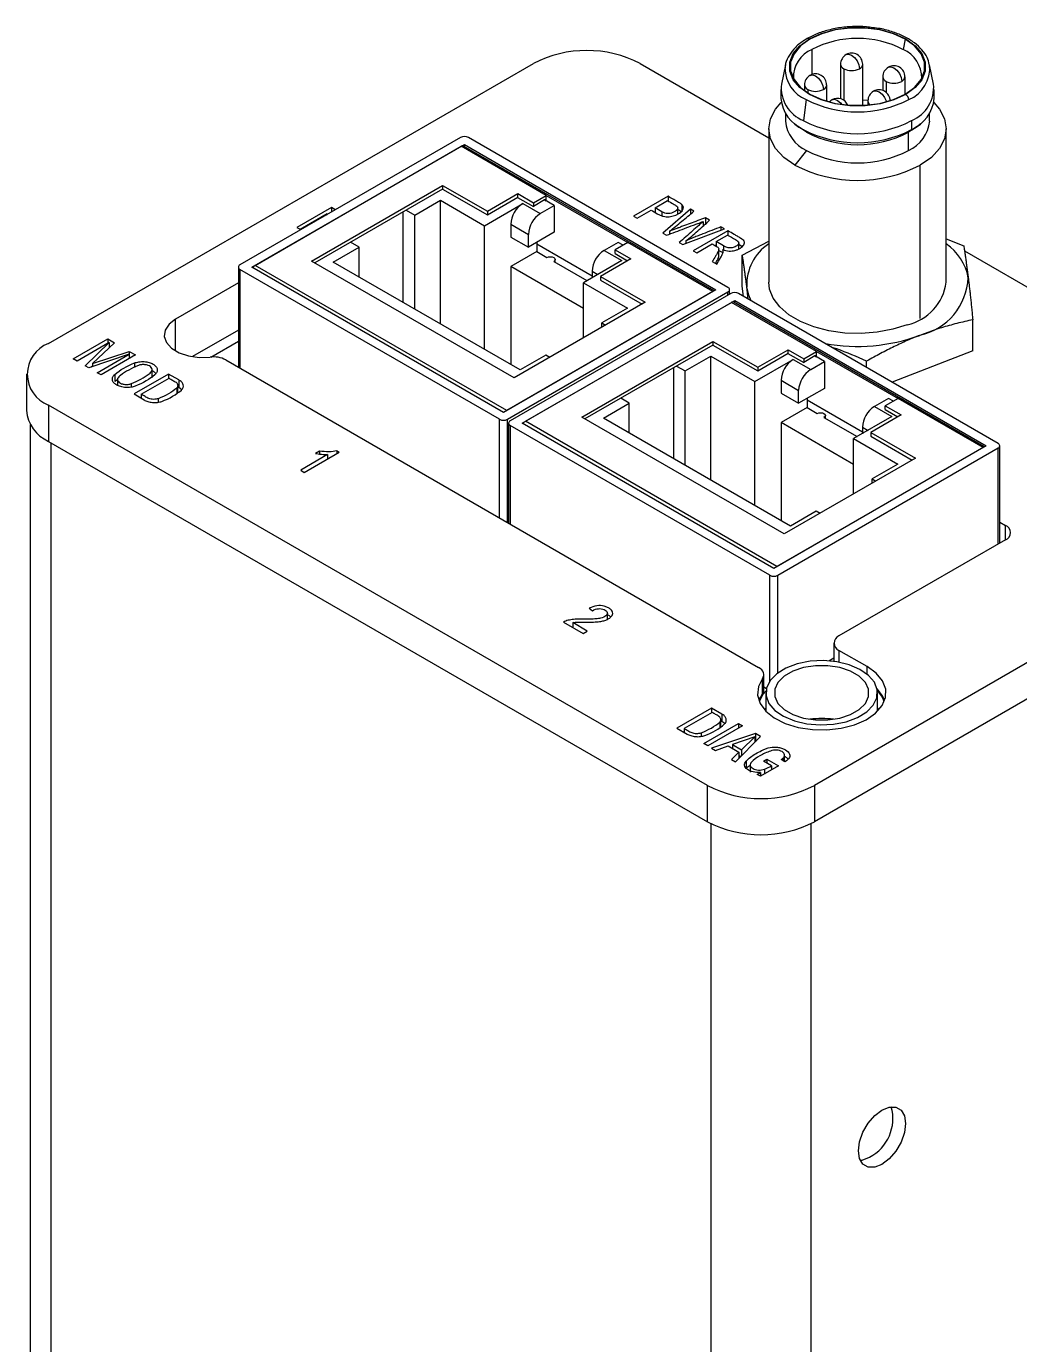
# Model space of a CAD drawing. Header units: inches. Extents: x 1.03 to 9.87, y 1.07 to 7.21.
# Drawn here: x 8.148 to 9.029, y 4.562 to 5.731 of the extents above; entities that cross this region are included whole.
import ezdxf

# ---------------------------------------------------------------- set-up
doc = ezdxf.new("R2010")
doc.units = ezdxf.units.IN
doc.header["$MEASUREMENT"] = 0

msp = doc.modelspace()

# ---------------------------------------------------------------- linework, layer by layer
at = {"color": 7, "linetype": 'Continuous', "lineweight": 25}
for p, q in [((8.8449, 5.7227), (8.8404, 5.7204)), ((8.9274, 5.7199), (8.9255, 5.7108)), ((8.1676, 5.45), (8.5977, 5.6983)), ((8.6924, 5.6983), (8.8064, 5.6325)), ((8.8212, 5.6971), (8.8177, 5.6801)), ((8.87, 5.6977), (8.87, 5.6671)), ((8.8897, 5.6612), (8.8897, 5.6977)), ((8.9526, 5.6801), (8.9491, 5.6971)), ((8.9076, 5.6865), (8.9076, 5.6745)), ((8.9273, 5.6711), (8.9273, 5.6865)), ((8.8172, 5.6754), (8.8172, 5.6674)), ((8.8381, 5.6793), (8.8381, 5.6743)), ((8.8578, 5.6649), (8.8578, 5.6793)), ((8.9531, 5.6674), (8.9531, 5.6754)), ((8.8396, 5.6664), (8.8371, 5.6477)), ((8.8897, 5.6661), (8.8944, 5.6657)), ((8.8944, 5.6652), (8.8944, 5.6615)), ((8.8212, 5.6543), (8.8212, 5.6473)), ((8.9491, 5.6473), (8.9491, 5.6543)), ((8.8064, 5.6404), (8.8064, 5.5043)), ((8.8291, 5.6452), (8.8324, 5.6425)), ((8.8399, 5.6373), (8.8324, 5.6425)), ((8.8371, 5.6397), (8.8399, 5.6373)), ((8.9379, 5.6425), (8.9304, 5.6373)), ((8.9304, 5.6212), (8.9304, 5.6373)), ((8.9332, 5.6397), (8.9332, 5.6477)), ((8.9379, 5.6425), (8.9411, 5.6452)), ((8.9639, 5.5043), (8.9639, 5.6404)), ((8.533, 5.6326), (8.3374, 5.5198)), ((8.348, 5.5177), (8.5365, 5.6265)), ((8.3509, 5.5193), (8.5337, 5.6249)), ((8.609, 5.5814), (8.5337, 5.6249)), ((8.7579, 5.4968), (8.5357, 5.6251)), ((8.5365, 5.6265), (8.7596, 5.4977)), ((8.5365, 5.6246), (8.5365, 5.6265)), ((8.7702, 5.4998), (8.54, 5.6326)), ((8.8399, 5.6212), (8.8295, 5.6082)), ((8.4009, 5.5231), (8.5172, 5.5902)), ((8.5172, 5.5902), (8.5569, 5.5673)), ((8.5172, 5.5902), (8.5172, 5.587)), ((8.5172, 5.587), (8.4037, 5.5215)), ((8.5172, 5.587), (8.5569, 5.5641)), ((8.5569, 5.5673), (8.5838, 5.5829)), ((8.5569, 5.5641), (8.5838, 5.5797)), ((8.5837, 5.5796), (8.5977, 5.5716)), ((8.5838, 5.5829), (8.5977, 5.5749)), ((8.5838, 5.5797), (8.5838, 5.5829)), ((8.5977, 5.5749), (8.609, 5.5814)), ((8.609, 5.5765), (8.609, 5.5814)), ((8.609, 5.5814), (8.6815, 5.5396)), ((8.7171, 5.5806), (8.6865, 5.5629)), ((8.7171, 5.5806), (8.7171, 5.5764)), ((8.4185, 5.5707), (8.3878, 5.553)), ((8.4215, 5.5689), (8.4185, 5.5707)), ((8.4185, 5.5707), (8.4185, 5.5665)), ((8.4209, 5.5679), (8.4215, 5.5689)), ((8.482, 5.5667), (8.482, 5.4865)), ((8.4849, 5.5683), (8.4925, 5.5639)), ((8.4925, 5.5639), (8.5153, 5.5771)), ((8.5153, 5.5771), (8.5543, 5.5545)), ((8.5153, 5.4673), (8.5153, 5.5771)), ((8.5543, 5.5545), (8.5883, 5.5741)), ((8.5569, 5.5673), (8.5569, 5.5641)), ((8.5883, 5.5741), (8.6038, 5.5652)), ((8.6076, 5.5773), (8.5977, 5.5716)), ((8.5977, 5.5749), (8.5977, 5.5716)), ((8.6038, 5.5652), (8.6162, 5.5723)), ((8.6162, 5.5723), (8.6076, 5.5773)), ((8.6162, 5.5723), (8.6162, 5.5486)), ((8.6896, 5.5611), (8.702, 5.5683)), ((8.7057, 5.5704), (8.7166, 5.5767)), ((8.7117, 5.5669), (8.7057, 5.5704)), ((8.7057, 5.5704), (8.7057, 5.5662)), ((8.7369, 5.5692), (8.7125, 5.5479)), ((8.7257, 5.565), (8.7257, 5.5711)), ((8.7257, 5.5691), (8.7293, 5.5668)), ((8.7293, 5.5732), (8.7293, 5.5668)), ((8.7401, 5.5673), (8.7369, 5.5692)), ((8.7369, 5.5692), (8.7369, 5.5647)), ((8.3907, 5.5514), (8.4148, 5.5653)), ((8.4148, 5.5653), (8.414, 5.5639)), ((8.4148, 5.5653), (8.4148, 5.5644)), ((8.4925, 5.4805), (8.4925, 5.5639)), ((8.5543, 5.4447), (8.5543, 5.5545)), ((8.5777, 5.5558), (8.5777, 5.5443)), ((8.5777, 5.5558), (8.5932, 5.5468)), ((8.6865, 5.5629), (8.6896, 5.5611)), ((8.7483, 5.5583), (8.7483, 5.5542)), ((8.754, 5.5593), (8.7502, 5.5615)), ((8.7502, 5.5615), (8.7502, 5.5551)), ((8.3878, 5.553), (8.3907, 5.5514)), ((8.5777, 5.5443), (8.5932, 5.5354)), ((8.6162, 5.5486), (8.5932, 5.5354)), ((8.5932, 5.5354), (8.5932, 5.5468)), ((8.7125, 5.5479), (8.7157, 5.5461)), ((8.7183, 5.5495), (8.7183, 5.547)), ((8.7301, 5.5377), (8.7672, 5.5517)), ((8.7701, 5.55), (8.7395, 5.5323)), ((8.7597, 5.5404), (8.7699, 5.5462)), ((8.7672, 5.5517), (8.764, 5.5535)), ((8.764, 5.5535), (8.764, 5.5505)), ((8.7701, 5.55), (8.7701, 5.5461)), ((8.9639, 5.5428), (8.9793, 5.5365)), ((8.4202, 5.5222), (8.443, 5.5354)), ((8.443, 5.5354), (8.4354, 5.5398)), ((8.443, 5.509), (8.443, 5.5354)), ((8.6007, 5.5315), (8.5777, 5.5182)), ((8.6007, 5.5396), (8.6007, 5.5315)), ((8.6498, 5.5097), (8.6007, 5.538)), ((8.6007, 5.5315), (8.6097, 5.5263)), ((8.6728, 5.5396), (8.6604, 5.5325)), ((8.6604, 5.5325), (8.676, 5.5235)), ((8.6815, 5.5396), (8.6701, 5.533)), ((8.6701, 5.533), (8.684, 5.525)), ((8.6701, 5.5298), (8.6701, 5.533)), ((8.6772, 5.5371), (8.6728, 5.5396)), ((8.7568, 5.4961), (8.6815, 5.5396)), ((8.7271, 5.5395), (8.7301, 5.5377)), ((8.7328, 5.5411), (8.7328, 5.5388)), ((8.7395, 5.5323), (8.7426, 5.5305)), ((8.7426, 5.5305), (8.7562, 5.5384)), ((8.7587, 5.5369), (8.7597, 5.5376)), ((8.7664, 5.5365), (8.7597, 5.5404)), ((8.7597, 5.5404), (8.7597, 5.5363)), ((8.762, 5.5272), (8.762, 5.5336)), ((8.762, 5.5326), (8.7656, 5.5306)), ((8.7656, 5.5333), (8.7656, 5.5305)), ((8.766, 5.5314), (8.766, 5.5317)), ((8.7798, 5.5339), (8.7798, 5.5399)), ((8.7798, 5.538), (8.7829, 5.536)), ((8.7829, 5.5284), (8.8064, 5.5409)), ((8.9799, 5.5323), (9.277, 5.3608)), ((8.574, 5.3906), (8.3509, 5.5193)), ((8.5805, 5.4194), (8.4009, 5.5231)), ((8.586, 5.4265), (8.4202, 5.5222)), ((8.6157, 5.5228), (8.6452, 5.5058)), ((8.6169, 5.5221), (8.6169, 5.5245)), ((8.676, 5.5235), (8.642, 5.5039)), ((8.684, 5.525), (8.6571, 5.5095)), ((8.6701, 5.5298), (8.6812, 5.5234)), ((8.7563, 5.5226), (8.7603, 5.5203)), ((8.7829, 5.5008), (8.7829, 5.5284)), ((8.336, 5.5177), (8.336, 5.4291)), ((8.5676, 5.3828), (8.3374, 5.5157)), ((8.5711, 5.3889), (8.348, 5.5177)), ((8.5777, 5.5182), (8.5777, 5.4313)), ((8.642, 5.4811), (8.5777, 5.5182)), ((8.6498, 5.5141), (8.6498, 5.5084)), ((8.6571, 5.5095), (8.6968, 5.4866)), ((8.6571, 5.5095), (8.6571, 5.5063)), ((8.336, 5.5037), (8.2803, 5.4716)), ((8.7596, 5.4977), (8.5711, 5.3889)), ((8.7568, 5.4961), (8.574, 5.3906)), ((8.642, 5.5039), (8.6811, 5.4814)), ((8.642, 5.4549), (8.642, 5.5039)), ((8.6571, 5.5063), (8.694, 5.485)), ((8.7717, 5.4937), (8.7717, 5.4977)), ((8.784, 5.4918), (8.7829, 5.5008)), ((8.7882, 5.4894), (8.787, 5.5002)), ((8.5747, 5.3828), (8.7702, 5.4957)), ((8.7727, 5.4942), (8.5771, 5.3814)), ((8.6968, 5.4866), (8.5805, 5.4194)), ((8.5878, 5.3793), (8.7762, 5.4881)), ((8.5906, 5.381), (8.7734, 5.4865)), ((8.8487, 5.443), (8.7734, 5.4865)), ((8.9976, 5.3584), (8.7754, 5.4867)), ((8.7762, 5.4881), (8.9993, 5.3593)), ((8.7762, 5.4862), (8.7762, 5.4881)), ((9.0099, 5.3614), (8.7797, 5.4942)), ((8.6811, 5.4814), (8.6583, 5.4682)), ((8.336, 5.4619), (8.2953, 5.4384)), ((8.6583, 5.4682), (8.6616, 5.4663)), ((8.6583, 5.4643), (8.6583, 5.4682)), ((8.9874, 5.4434), (8.9874, 5.4711)), ((8.1896, 5.4363), (8.2202, 5.454)), ((8.2214, 5.4508), (8.193, 5.4344)), ((8.2001, 5.4303), (8.2214, 5.4508)), ((8.2261, 5.4505), (8.2065, 5.4321)), ((8.2202, 5.454), (8.2261, 5.4505)), ((8.2202, 5.454), (8.2202, 5.45)), ((8.2214, 5.4508), (8.2214, 5.4462)), ((8.3116, 5.438), (8.336, 5.4521)), ((8.6406, 5.3847), (8.7569, 5.4519)), ((8.7569, 5.4519), (8.7966, 5.429)), ((8.7569, 5.4519), (8.7569, 5.4486)), ((8.2393, 5.4405), (8.2035, 5.4283)), ((8.2065, 5.4321), (8.2391, 5.443)), ((8.2109, 5.4241), (8.2393, 5.4405)), ((8.2448, 5.4398), (8.2142, 5.4221)), ((8.2218, 5.4466), (8.2214, 5.4468)), ((8.2391, 5.443), (8.2448, 5.4398)), ((8.2391, 5.443), (8.2391, 5.4404)), ((8.2393, 5.4405), (8.2393, 5.4366)), ((8.6088, 5.4396), (8.586, 5.4265)), ((8.6122, 5.4377), (8.6088, 5.4396)), ((8.7569, 5.4486), (8.6434, 5.3831)), ((8.7322, 5.4256), (8.755, 5.4387)), ((8.755, 5.4387), (8.7941, 5.4162)), ((8.755, 5.3289), (8.755, 5.4387)), ((8.7569, 5.4486), (8.7966, 5.4257)), ((8.7966, 5.429), (8.8235, 5.4445)), ((8.7966, 5.4257), (8.8235, 5.4413)), ((8.8234, 5.4412), (8.8374, 5.4332)), ((8.8235, 5.4445), (8.8374, 5.4365)), ((8.8235, 5.4413), (8.8235, 5.4445)), ((8.8374, 5.4365), (8.8487, 5.443)), ((8.8473, 5.4389), (8.8374, 5.4332)), ((8.8559, 5.4339), (8.8473, 5.4389)), ((8.8487, 5.4381), (8.8487, 5.443)), ((8.8487, 5.443), (8.9212, 5.4012)), ((8.9874, 5.4434), (8.916, 5.4156)), ((8.193, 5.4344), (8.1896, 5.4363)), ((8.2035, 5.4283), (8.2001, 5.4303)), ((8.2065, 5.43), (8.2054, 5.4289)), ((8.2065, 5.4321), (8.2065, 5.4293)), ((8.2439, 5.4327), (8.2439, 5.4288)), ((8.2595, 5.4196), (8.2595, 5.4276)), ((8.3249, 5.4355), (8.7974, 5.1627)), ((8.7218, 5.4283), (8.7218, 5.3481)), ((8.7246, 5.4299), (8.7322, 5.4256)), ((8.7941, 5.4162), (8.828, 5.4358)), ((8.7966, 5.429), (8.7966, 5.4257)), ((8.828, 5.4358), (8.8436, 5.4268)), ((8.8374, 5.4365), (8.8374, 5.4332)), ((8.8436, 5.4268), (8.8559, 5.4339)), ((8.8559, 5.4339), (8.8559, 5.4102)), ((8.8932, 5.4287), (8.8932, 5.4343)), ((8.148, 5.4227), (8.148, 5.3905)), ((8.2142, 5.4221), (8.2109, 5.4241)), ((8.2265, 5.4226), (8.2265, 5.4162)), ((8.2289, 5.4179), (8.2265, 5.4162)), ((8.2289, 5.4189), (8.2289, 5.4128)), ((8.2741, 5.4229), (8.2435, 5.4052)), ((8.2499, 5.4049), (8.2746, 5.4192)), ((8.2831, 5.4177), (8.2741, 5.4229)), ((8.2741, 5.4229), (8.2741, 5.4189)), ((8.2831, 5.4177), (8.2831, 5.4113)), ((8.7322, 5.3421), (8.7322, 5.4256)), ((8.7941, 5.3064), (8.7941, 5.4162)), ((8.8174, 5.4174), (8.8174, 5.406)), ((8.8174, 5.4174), (8.8329, 5.4084)), ((8.2435, 5.4052), (8.2524, 5.4)), ((8.249, 5.402), (8.2499, 5.4025)), ((8.2499, 5.4049), (8.2499, 5.4015)), ((8.2813, 5.4105), (8.2813, 5.4056)), ((8.2824, 5.4064), (8.2824, 5.4128)), ((8.2824, 5.4117), (8.2831, 5.4113)), ((8.2831, 5.4113), (8.2858, 5.4092)), ((8.8174, 5.406), (8.8329, 5.397)), ((8.8559, 5.4102), (8.8329, 5.397)), ((8.8329, 5.397), (8.8329, 5.4084)), ((8.7522, 5.0579), (8.1676, 5.3954)), ((8.1676, 5.3954), (8.1676, 5.3632)), ((8.2649, 5.401), (8.2649, 5.3979)), ((8.6599, 5.3838), (8.6827, 5.397)), ((8.6827, 5.397), (8.6751, 5.4014)), ((8.6827, 5.3707), (8.6827, 5.397)), ((8.8404, 5.3931), (8.8174, 5.3798)), ((8.8404, 5.4013), (8.8404, 5.3931)), ((8.8895, 5.3713), (8.8404, 5.3996)), ((8.8404, 5.3931), (8.8494, 5.3879)), ((8.9125, 5.4013), (8.9001, 5.3941)), ((8.9001, 5.3941), (8.9157, 5.3851)), ((8.9212, 5.4012), (8.9098, 5.3946)), ((8.9098, 5.3946), (8.9237, 5.3866)), ((8.9098, 5.3914), (8.9098, 5.3946)), ((8.9098, 5.3914), (8.9209, 5.385)), ((8.9169, 5.3987), (8.9125, 5.4013)), ((8.9965, 5.3577), (8.9212, 5.4012)), ((8.5757, 5.3793), (8.5757, 5.2907)), ((8.8108, 5.2505), (8.5878, 5.3793)), ((8.8137, 5.2522), (8.5906, 5.381)), ((8.8202, 5.2811), (8.6406, 5.3847)), ((8.8257, 5.2881), (8.6599, 5.3838)), ((8.8174, 5.3798), (8.8174, 5.2929)), ((8.8817, 5.3427), (8.8174, 5.3798)), ((8.8554, 5.3844), (8.8849, 5.3674)), ((8.8566, 5.3837), (8.8566, 5.3862)), ((8.9157, 5.3851), (8.8817, 5.3656)), ((8.9237, 5.3866), (8.8968, 5.3711)), ((8.1515, 5.3781), (8.1515, 3.874)), ((8.8073, 5.2444), (8.5771, 5.3773)), ((8.8895, 5.3758), (8.8895, 5.37)), ((8.8968, 5.3711), (8.9365, 5.3482)), ((8.8968, 5.3711), (8.8968, 5.3679)), ((8.8968, 5.3679), (8.9337, 5.3466)), ((8.1676, 5.3632), (8.7522, 5.0257)), ((8.9993, 5.3593), (8.8108, 5.2505)), ((8.9965, 5.3577), (8.8137, 5.2522)), ((8.8144, 5.2444), (9.0099, 5.3573)), ((8.8817, 5.3656), (8.9208, 5.343)), ((8.8817, 5.3166), (8.8817, 5.3656)), ((9.0114, 5.2729), (9.0114, 5.3593)), ((8.4152, 5.3514), (8.3913, 5.3376)), ((8.3945, 5.3357), (8.4253, 5.3535)), ((8.4079, 5.3546), (8.4043, 5.3525)), ((8.4079, 5.3546), (8.4079, 5.352)), ((8.4152, 5.3514), (8.4152, 5.3477)), ((8.4253, 5.3535), (8.4232, 5.3547)), ((8.4232, 5.3547), (8.4232, 5.3523)), ((8.9365, 5.3482), (8.8202, 5.2811)), ((8.3913, 5.3376), (8.3945, 5.3357)), ((8.9208, 5.343), (8.898, 5.3298)), ((8.898, 5.3298), (8.9014, 5.3279)), ((8.898, 5.326), (8.898, 5.3298)), ((8.8485, 5.3013), (8.8257, 5.2881)), ((9.277, 5.3062), (8.8469, 5.0579)), ((8.8519, 5.2993), (8.8485, 5.3013)), ((9.0114, 5.2914), (9.0164, 5.2885)), ((9.277, 5.274), (8.8469, 5.0257)), ((9.0164, 5.2758), (8.8687, 5.1906)), ((8.647, 5.2152), (8.65, 5.213)), ((8.6633, 5.2054), (8.6633, 5.2117)), ((8.6245, 5.2029), (8.6419, 5.1929)), ((8.6455, 5.1949), (8.6326, 5.2024)), ((8.6326, 5.2024), (8.6326, 5.1982)), ((8.6419, 5.1929), (8.6455, 5.1949)), ((8.8641, 5.1842), (8.8641, 5.168)), ((8.8596, 5.1685), (8.8641, 5.1711)), ((8.8937, 5.1634), (8.8687, 5.1778)), ((8.8008, 5.1396), (8.8008, 5.1528)), ((8.802, 5.1431), (8.802, 5.1563)), ((8.802, 5.1454), (8.8044, 5.1441)), ((8.8008, 5.1396), (8.7975, 5.1335)), ((8.8011, 5.1386), (8.7979, 5.1325)), ((8.803, 5.1409), (8.7985, 5.1358)), ((8.7987, 5.136), (8.7987, 5.1361)), ((8.804, 5.142), (8.8011, 5.1386)), ((8.8039, 5.1401), (8.8039, 5.1238)), ((8.9029, 5.1238), (8.9029, 5.1401)), ((8.9083, 5.1358), (8.9038, 5.1409)), ((8.7557, 5.1265), (8.725, 5.1088)), ((8.7562, 5.1228), (8.7314, 5.1085)), ((8.7647, 5.1213), (8.7557, 5.1265)), ((8.7557, 5.1265), (8.7557, 5.1225)), ((8.9035, 5.1245), (8.9029, 5.1277)), ((8.7487, 5.0952), (8.7795, 5.1129)), ((8.7831, 5.1108), (8.7523, 5.093)), ((8.7629, 5.1141), (8.7629, 5.1092)), ((8.7639, 5.11), (8.7639, 5.1164)), ((8.7639, 5.1154), (8.7647, 5.1149)), ((8.7647, 5.1213), (8.7647, 5.1149)), ((8.7795, 5.1129), (8.7831, 5.1108)), ((8.7795, 5.1129), (8.7795, 5.1087)), ((8.725, 5.1088), (8.734, 5.1036)), ((8.7306, 5.1056), (8.7314, 5.1061)), ((8.7314, 5.1085), (8.7314, 5.1051)), ((8.7465, 5.1047), (8.7465, 5.1015)), ((8.7947, 5.104), (8.7556, 5.0911)), ((8.7941, 5.1012), (8.7742, 5.0943)), ((8.7769, 5.0788), (8.7991, 5.1014)), ((8.7822, 5.0897), (8.7941, 5.1012)), ((8.7941, 5.1012), (8.7941, 5.0964)), ((8.7991, 5.1014), (8.7947, 5.104)), ((8.7947, 5.104), (8.7947, 5.0976)), ((8.7523, 5.093), (8.7487, 5.0952)), ((8.7556, 5.0911), (8.7591, 5.0891)), ((8.7591, 5.0891), (8.7703, 5.093)), ((8.7703, 5.093), (8.7799, 5.0875)), ((8.7799, 5.0875), (8.7733, 5.0809)), ((8.7742, 5.0943), (8.7822, 5.0897)), ((8.7742, 5.0943), (8.7742, 5.0908)), ((8.7799, 5.0875), (8.7799, 5.0819)), ((8.7822, 5.0897), (8.7822, 5.0842)), ((8.7941, 5.0974), (8.7947, 5.0976)), ((8.7947, 5.0976), (8.7951, 5.0973)), ((8.7733, 5.0809), (8.7769, 5.0788)), ((8.7816, 5.0836), (8.7799, 5.0846)), ((8.7863, 5.0796), (8.7863, 5.0732)), ((8.7899, 5.0757), (8.7863, 5.0732)), ((8.7899, 5.0762), (8.7899, 5.0698)), ((8.8151, 5.0753), (8.7992, 5.0661)), ((8.8018, 5.0795), (8.8048, 5.0813)), ((8.8088, 5.0755), (8.8018, 5.0795)), ((8.8048, 5.0813), (8.8151, 5.0753)), ((8.8048, 5.0813), (8.8048, 5.0777)), ((8.8088, 5.0755), (8.8088, 5.0717)), ((8.8208, 5.0789), (8.8173, 5.0809)), ((8.819, 5.0821), (8.819, 5.08)), ((8.8205, 5.0791), (8.8205, 5.0848)), ((8.7962, 5.0678), (8.7991, 5.0696)), ((8.7992, 5.0661), (8.7962, 5.0678)), ((8.7991, 5.0696), (8.7991, 5.0661)), ((8.8025, 5.0724), (8.8025, 5.068)), ((8.8096, 5.0721), (8.8088, 5.0726)), ((8.7522, 5.0257), (8.7522, 5.0579)), ((8.8469, 5.0579), (8.8469, 5.0257))]:
    msp.add_line(p, q, dxfattribs=at)
at = {"color": 8, "linetype": 'Continuous', "lineweight": 25}
for p, q in [((8.8448, 5.6886), (8.8448, 5.7108)), ((8.8729, 5.6937), (8.8729, 5.6657)), ((8.841, 5.6753), (8.841, 5.6723)), ((8.9105, 5.6825), (8.9105, 5.6728)), ((8.9408, 5.4721), (8.9408, 5.6082)), ((8.6076, 5.5773), (8.609, 5.5765)), ((8.7117, 5.5669), (8.7117, 5.5633)), ((8.7664, 5.5365), (8.7664, 5.5331)), ((8.3374, 5.5157), (8.3374, 5.4282)), ((8.6498, 5.5141), (8.6548, 5.5113)), ((8.7702, 5.4928), (8.7702, 5.4957)), ((8.2803, 5.4434), (8.2803, 5.4716)), ((8.8473, 5.4389), (8.8487, 5.4381)), ((8.2411, 5.4113), (8.2411, 5.4144)), ((8.5676, 5.2953), (8.5676, 5.3828)), ((8.5747, 5.2913), (8.5747, 5.3828)), ((8.5771, 5.3773), (8.5771, 5.2898)), ((8.8895, 5.3758), (8.8945, 5.3729)), ((8.1698, 5.3619), (8.1698, 3.8485)), ((9.0099, 5.2721), (9.0099, 5.3573)), ((9.0164, 5.2758), (9.0164, 5.2885)), ((8.8073, 5.1506), (8.8073, 5.2444)), ((8.8144, 5.1577), (8.8144, 5.2444)), ((8.8687, 5.1778), (8.8687, 5.1673)), ((8.8937, 5.1567), (8.8937, 5.1634)), ((8.8039, 5.1256), (8.8029, 5.1248)), ((8.7553, 3.5105), (8.7553, 5.024)), ((8.8437, 5.024), (8.8437, 3.5811))]:
    msp.add_line(p, q, dxfattribs=at)
at = {"color": 7, "linetype": 'Continuous', "lineweight": 25, "flags": 128}
for points in [[(8.9274, 5.7199), (8.9169, 5.7247), (8.9049, 5.7281), (8.8918, 5.7298), (8.8785, 5.7298), (8.8654, 5.7281), (8.8534, 5.7247), (8.8429, 5.7199), (8.8346, 5.7139), (8.8288, 5.7069), (8.8258, 5.6994), (8.8258, 5.6917), (8.8288, 5.6841), (8.8346, 5.6772), (8.8429, 5.6712)], [(8.8424, 5.7202), (8.853, 5.7251), (8.8652, 5.7285), (8.8784, 5.7302), (8.8919, 5.7302), (8.9051, 5.7285), (8.9173, 5.7251), (8.9279, 5.7202), (8.9363, 5.7141), (8.9422, 5.7071), (8.9452, 5.6994), (8.9452, 5.6916), (8.9422, 5.684), (8.9363, 5.677), (8.9279, 5.6709)], [(8.9279, 5.6709), (8.9173, 5.666), (8.9051, 5.6626), (8.8919, 5.6609), (8.8784, 5.6609), (8.8652, 5.6626), (8.853, 5.666), (8.8424, 5.6709), (8.8339, 5.677), (8.8281, 5.684), (8.8251, 5.6916), (8.8251, 5.6994), (8.8281, 5.7071), (8.8339, 5.7141), (8.8424, 5.7202)], [(8.8429, 5.6712), (8.8534, 5.6663), (8.8654, 5.663), (8.8785, 5.6613), (8.8918, 5.6613), (8.9049, 5.663), (8.9169, 5.6663), (8.9274, 5.6712), (8.9357, 5.6772), (8.9415, 5.6841), (8.9445, 5.6917), (8.9445, 5.6994), (8.9415, 5.7069), (8.9357, 5.7139), (8.9274, 5.7199)], [(8.8295, 5.6082), (8.8197, 5.6151), (8.8124, 5.623), (8.8079, 5.6315), (8.8064, 5.6404), (8.8079, 5.6492), (8.8124, 5.6578), (8.8175, 5.6637)], [(8.9527, 5.6637), (8.9579, 5.6578), (8.9624, 5.6492), (8.9639, 5.6404), (8.9624, 5.6315), (8.9579, 5.623), (8.9506, 5.6151), (8.9408, 5.6082)], [(8.6097, 5.5263), (8.6111, 5.5268), (8.6127, 5.527), (8.6143, 5.5268), (8.6157, 5.5263), (8.6166, 5.5255), (8.6169, 5.5245), (8.6166, 5.5236), (8.6157, 5.5228)], [(8.7909, 5.4878), (8.7887, 5.4929), (8.787, 5.5002)], [(8.9293, 5.4666), (8.9165, 5.4626), (8.9027, 5.46), (8.8883, 5.4588), (8.8738, 5.4593), (8.8597, 5.4612), (8.8464, 5.4647), (8.8345, 5.4695), (8.8243, 5.4754), (8.8161, 5.4824), (8.8103, 5.4901), (8.8071, 5.4982), (8.8064, 5.5043)], [(8.2803, 5.4716), (8.2745, 5.4671), (8.2711, 5.4619), (8.2703, 5.4563), (8.2723, 5.4508), (8.2768, 5.4459), (8.2835, 5.4418), (8.2919, 5.439), (8.3013, 5.4377), (8.311, 5.438)], [(8.8494, 5.3879), (8.8508, 5.3884), (8.8524, 5.3886), (8.854, 5.3884), (8.8554, 5.3879), (8.8563, 5.3871), (8.8566, 5.3862), (8.8563, 5.3852), (8.8554, 5.3844)], [(8.8076, 5.151), (8.8044, 5.1444), (8.8041, 5.1375), (8.8066, 5.1308), (8.8118, 5.1246), (8.8195, 5.1193), (8.8291, 5.1152), (8.8401, 5.1126), (8.8519, 5.1116), (8.8638, 5.1122), (8.8751, 5.1144), (8.8851, 5.1182), (8.8933, 5.1232), (8.8991, 5.1292), (8.9023, 5.1358), (8.9027, 5.1427), (8.9002, 5.1495), (8.8949, 5.1556), (8.8873, 5.1609), (8.8777, 5.165), (8.8667, 5.1676), (8.8549, 5.1687), (8.843, 5.1681), (8.8317, 5.1658), (8.8217, 5.1621), (8.8135, 5.157), (8.8076, 5.151)], [(8.8008, 5.1528), (8.7972, 5.1456), (8.7965, 5.1382), (8.7987, 5.1308), (8.8037, 5.1239), (8.8113, 5.1179), (8.8211, 5.113), (8.8325, 5.1095), (8.8451, 5.1076), (8.858, 5.1073), (8.8707, 5.1088), (8.8825, 5.1118), (8.8928, 5.1163), (8.9011, 5.1221), (8.9069, 5.1288), (8.9099, 5.136), (8.9101, 5.1435), (8.9073, 5.1508), (8.9017, 5.1575), (8.8937, 5.1634)], [(8.8008, 5.1528), (8.8015, 5.1541), (8.8019, 5.1554), (8.802, 5.1567), (8.8017, 5.158), (8.8011, 5.1593), (8.8002, 5.1605), (8.7989, 5.1617), (8.7974, 5.1627)], [(8.8146, 5.1494), (8.8117, 5.1433), (8.8117, 5.1369), (8.8146, 5.1308), (8.8201, 5.1254), (8.8278, 5.1209), (8.8373, 5.1177), (8.8479, 5.1161), (8.8589, 5.1161), (8.8695, 5.1177), (8.879, 5.1209), (8.8867, 5.1254), (8.8922, 5.1308), (8.895, 5.137), (8.895, 5.1433), (8.8922, 5.1494), (8.8867, 5.1549), (8.8789, 5.1594), (8.8694, 5.1625), (8.8588, 5.1642), (8.8479, 5.1642), (8.8373, 5.1625), (8.8278, 5.1593), (8.82, 5.1549), (8.8146, 5.1494)], [(8.9092, 5.1335), (8.9073, 5.1376), (8.9025, 5.1436)], [(8.8039, 5.1277), (8.8038, 5.1274), (8.8032, 5.1245)], [(8.9068, 4.7701), (8.9133, 4.7727), (8.9191, 4.7726), (8.9237, 4.77), (8.9267, 4.7649), (8.9277, 4.7581), (8.9267, 4.75), (8.9237, 4.7416), (8.9191, 4.7336), (8.9133, 4.7268), (8.9068, 4.7219), (8.9004, 4.7194), (8.8946, 4.7194), (8.8899, 4.7221), (8.887, 4.7271), (8.886, 4.734), (8.887, 4.742), (8.8899, 4.7505), (8.8946, 4.7585), (8.9004, 4.7652), (8.9068, 4.7701)], [(8.8876, 4.7255), (8.8894, 4.7257), (8.8959, 4.7283)]]:
    msp.add_lwpolyline(points, dxfattribs=at)
at = {"color": 8, "linetype": 'Continuous', "lineweight": 25, "flags": 128}
for points in [[(8.875, 5.7062), (8.8772, 5.7067), (8.8799, 5.7058), (8.8825, 5.7036), (8.8848, 5.7006), (8.8863, 5.6971), (8.8868, 5.6937)], [(8.9125, 5.695), (8.9148, 5.6955), (8.9174, 5.6945), (8.9201, 5.6924), (8.9224, 5.6894), (8.9239, 5.6859), (8.9244, 5.6825)], [(8.843, 5.6878), (8.8453, 5.6882), (8.8479, 5.6873), (8.8506, 5.6852), (8.8529, 5.6821), (8.8544, 5.6786), (8.8549, 5.6753)], [(8.8993, 5.6737), (8.9016, 5.6742), (8.9042, 5.6733), (8.9069, 5.6711), (8.9092, 5.6681), (8.9107, 5.6646), (8.9107, 5.6644)], [(8.8624, 5.6661), (8.8647, 5.6666), (8.8674, 5.6656), (8.87, 5.6635), (8.8713, 5.662)], [(8.9038, 5.1248), (8.9033, 5.1252), (8.9029, 5.1256)]]:
    msp.add_lwpolyline(points, dxfattribs=at)
at = {"color": 8, "linetype": 'Continuous', "lineweight": 25}
for centre, radius, start, end in [((8.8412, 5.7187), 0.00191, 53.2116, 115.4924), ((8.875, 5.6982), 0.00495, 185.6948, 245.6253), ((8.8848, 5.6982), 0.00495, 294.3747, 354.3052), ((8.9125, 5.687), 0.00495, 185.6948, 245.6253), ((8.9223, 5.687), 0.00495, 294.3747, 354.3052), ((8.843, 5.6798), 0.00495, 185.6948, 245.6253), ((8.8529, 5.6798), 0.00495, 294.3747, 354.3052), ((8.899, 5.6656), 0.00465, 184.7771, 237.3752)]:
    msp.add_arc(centre, radius, start, end, dxfattribs=at)
at = {"color": 7, "linetype": 'Continuous', "lineweight": 25}
for centre, radius, start, end in [((8.8851, 5.6329), 0.0877, 62.6097, 117.3903), ((8.645, 5.607), 0.1029, 62.6097, 117.3903), ((8.8548, 5.6861), 0.0266, 112.1487, 182.1652), ((8.8799, 5.6977), 0.00984, 119.9973, 180), ((8.8799, 5.6977), 0.00984, 0, 119.9973), ((8.9148, 5.6857), 0.0273, 358.8462, 66.8399), ((8.9174, 5.6865), 0.00984, 119.9973, 180), ((8.9174, 5.6865), 0.00984, 0, 119.9973), ((8.9189, 5.6943), 0.0303, 292.8369, 5.2536), ((8.8512, 5.6945), 0.0304, 180.3996, 247.6165), ((8.8479, 5.6793), 0.00984, 119.9973, 180), ((8.8479, 5.6793), 0.00984, 0, 119.9973), ((8.8799, 5.7071), 0.0151, 242.6097, 297.3903), ((8.8487, 5.6767), 0.0312, 173.7068, 248.2027), ((8.8479, 5.6887), 0.0151, 242.6097, 297.3903), ((8.9042, 5.6652), 0.00984, 119.9973, 180), ((8.9042, 5.6652), 0.00984, 0, 119.9973), ((8.9174, 5.6959), 0.0151, 242.6097, 297.3903), ((8.9208, 5.6772), 0.0319, 292.8369, 5.2536), ((8.8512, 5.6708), 0.0342, 185.6948, 245.6253), ((8.8851, 5.7543), 0.0989, 242.6097, 297.3903), ((8.8674, 5.6576), 0.00984, 119.9973, 137.6357), ((8.8674, 5.6576), 0.00984, 22.844, 119.9973), ((8.9246, 5.6657), 0.00613, 6.6091, 57.158), ((8.9191, 5.6708), 0.0342, 294.3747, 354.3052), ((8.8532, 5.6505), 0.0322, 185.6948, 245.6253), ((8.8851, 5.7404), 0.1044, 242.6097, 297.3903), ((8.8851, 5.7324), 0.1044, 242.6097, 297.3903), ((8.8851, 5.7246), 0.0983, 242.6097, 297.3903), ((8.9171, 5.6505), 0.0322, 294.3747, 354.3052), ((8.5365, 5.6258), 0.00769, 62.6096, 117.3903), ((8.5348, 5.6232), 0.00201, 65.693, 125.6172), ((8.8851, 5.7085), 0.0983, 242.6097, 297.3903), ((8.8851, 5.7157), 0.121, 242.6097, 297.3903), ((8.6007, 5.5547), 0.0231, 122.6055, 177.3945), ((8.6081, 5.5766), 0.000873, 350.7858, 129.2033), ((8.6163, 5.5457), 0.0231, 122.6055, 177.3945), ((8.6728, 5.5131), 0.0231, 122.6055, 177.3945), ((8.8304, 5.5021), 0.0435, 123.501, 182.4923), ((8.9372, 5.4998), 0.0469, 10.4953, 55.299), ((8.3382, 5.5177), 0.00218, 110.7833, 249.2167), ((8.3539, 5.5144), 0.00577, 121.9547, 151.1443), ((8.9285, 5.5108), 0.0548, 282.3983, 357.4246), ((8.7694, 5.4977), 0.00218, 290.7834, 69.2166), ((8.9192, 5.5106), 0.0451, 282.8706, 351.937), ((8.7762, 5.4874), 0.00769, 62.6096, 117.3903), ((8.7746, 5.4849), 0.00201, 65.693, 125.6172), ((8.178, 5.4227), 0.0292, 110.7834, 249.2166), ((8.8849, 5.6086), 0.1612, 259.8882, 290.1041), ((8.3139, 5.4145), 0.0236, 62.4684, 97.2041), ((8.8478, 5.4383), 0.000873, 350.7858, 129.2033), ((8.8404, 5.4163), 0.0231, 122.6055, 177.3945), ((8.856, 5.4074), 0.0231, 122.6055, 177.3945), ((8.1815, 5.3939), 0.0337, 185.6948, 245.6253), ((8.9125, 5.3747), 0.0231, 122.6055, 177.3945), ((8.5711, 5.3896), 0.00769, 242.6097, 297.3903), ((8.5779, 5.3793), 0.00218, 110.7833, 249.2167), ((8.5936, 5.3761), 0.00577, 121.9547, 151.1443), ((9.0091, 5.3593), 0.00218, 290.7834, 69.2166), ((9.0139, 5.2822), 0.00682, 290.7834, 69.2166), ((8.8108, 5.2512), 0.00769, 242.6097, 297.3903), ((8.8711, 5.1842), 0.00682, 110.7834, 249.2166), ((8.7961, 5.1432), 0.00591, 322.6894, 358.9779), ((8.8838, 5.1232), 0.0267, 20.3073, 44.6682), ((8.8534, 5.0456), 0.0718, 81.585, 98.415), ((8.7995, 5.1492), 0.1029, 242.6097, 297.3903), ((8.7995, 5.1171), 0.1029, 242.6097, 297.3903), ((8.8779, 4.7624), 0.0386, 297.7137, 15.815)]:
    msp.add_arc(centre, radius, start, end, dxfattribs=at)
for points, knots in [([(8.8986, 5.7301), (8.8967, 5.7304), (8.8909, 5.7313), (8.8806, 5.7313), (8.8682, 5.7301), (8.8565, 5.7274), (8.8488, 5.7247), (8.8453, 5.7229), (8.8449, 5.7227)], [0, 0, 0, 0, 0.0989652, 0.3176084, 0.5363274, 0.7553489, 0.9749871, 1, 1, 1, 1]), ([(8.9488, 5.6975), (8.9483, 5.6996), (8.9471, 5.7041), (8.9425, 5.7106), (8.9358, 5.7168), (8.9272, 5.7222), (8.9168, 5.7264), (8.9071, 5.7292), (8.9008, 5.7299), (8.8986, 5.7301)], [0, 0, 0, 0, 0.123105, 0.275596, 0.431861, 0.591249, 0.751823, 0.912264, 1, 1, 1, 1]), ([(8.8404, 5.7204), (8.8389, 5.7195), (8.8344, 5.7167), (8.8283, 5.7113), (8.8234, 5.7041), (8.8209, 5.6982), (8.821, 5.6948), (8.8211, 5.6941)], [0, 0, 0, 0, 0.139463, 0.40471, 0.669571, 0.929415, 1, 1, 1, 1]), ([(8.7293, 5.5732), (8.7288, 5.5737), (8.7281, 5.5742), (8.7262, 5.5753), (8.725, 5.576), (8.7216, 5.578), (8.7194, 5.5793), (8.7171, 5.5806)], [0, 0, 0, 0, 0.25, 0.25, 0.5, 0.5, 1, 1, 1, 1]), ([(8.702, 5.5683), (8.7039, 5.5673), (8.7057, 5.5662), (8.7084, 5.5646), (8.7093, 5.5641), (8.7111, 5.5633), (8.712, 5.563), (8.7146, 5.5624), (8.7163, 5.5622), (8.7197, 5.5626), (8.7221, 5.5632), (8.7243, 5.5641), (8.7258, 5.5648), (8.7265, 5.5653), (8.7284, 5.5665), (8.7294, 5.5674), (8.7312, 5.5702), (8.731, 5.5717), (8.7293, 5.5732)], [0, 0, 0, 0, 0.125, 0.125, 0.1875, 0.1875, 0.25, 0.25, 0.375, 0.375, 0.5, 0.5625, 0.5625, 0.625, 0.625, 0.75, 0.75, 1, 1, 1, 1]), ([(8.7253, 5.5714), (8.7256, 5.571), (8.7257, 5.5706), (8.7257, 5.5697), (8.7255, 5.5692), (8.7248, 5.5683), (8.7243, 5.5678), (8.723, 5.5669), (8.7222, 5.5665), (8.7199, 5.5655), (8.7183, 5.5652), (8.7151, 5.5653), (8.7135, 5.5659), (8.7117, 5.5669)], [0, 0, 0, 0, 0.125, 0.125, 0.25, 0.25, 0.375, 0.375, 0.5, 0.5, 0.75, 0.75, 1, 1, 1, 1]), ([(8.7166, 5.5767), (8.7183, 5.5757), (8.72, 5.5747), (8.7226, 5.5733), (8.7235, 5.5728), (8.7247, 5.572), (8.7251, 5.5717), (8.7253, 5.5714)], [0, 0, 0, 0, 0.5, 0.5, 0.75, 0.75, 1, 1, 1, 1]), ([(8.7183, 5.5495), (8.7221, 5.5523), (8.7256, 5.5554), (8.7329, 5.5614), (8.7365, 5.5643), (8.7401, 5.5673)], [0, 0, 0, 0, 0.5, 0.5, 1, 1, 1, 1]), ([(8.7157, 5.5461), (8.721, 5.548), (8.729, 5.551), (8.7383, 5.5545), (8.7423, 5.556), (8.7443, 5.5567), (8.745, 5.557), (8.7466, 5.5576), (8.7474, 5.5579), (8.7483, 5.5583)], [0, 0, 0, 0, 0.5, 0.75, 0.875, 0.875, 0.9375, 0.9375, 1, 1, 1, 1]), ([(8.7502, 5.5615), (8.7457, 5.5598), (8.739, 5.5573), (8.7311, 5.5544), (8.7274, 5.553), (8.7259, 5.5524), (8.7255, 5.5523), (8.7252, 5.5522), (8.7251, 5.5521), (8.7241, 5.5518), (8.7219, 5.5509), (8.7183, 5.5495)], [0, 0, 0, 0, 0.5, 0.75, 0.875, 0.90625, 0.921875, 0.921875, 0.9375, 0.9375, 1, 1, 1, 1]), ([(8.7483, 5.5583), (8.7481, 5.5581), (8.7474, 5.5575), (8.7462, 5.5565), (8.7453, 5.5557), (8.7448, 5.5552), (8.7424, 5.5531), (8.7367, 5.548), (8.7309, 5.5429), (8.7271, 5.5395)], [0, 0, 0, 0, 0.125, 0.1875, 0.1875, 0.25, 0.25, 0.5, 1, 1, 1, 1]), ([(8.7328, 5.5411), (8.7346, 5.5424), (8.7364, 5.5437), (8.7399, 5.5467), (8.7416, 5.5482), (8.7469, 5.553), (8.7505, 5.5561), (8.754, 5.5593)], [0, 0, 0, 0, 0.25, 0.25, 0.5, 0.5, 1, 1, 1, 1]), ([(8.764, 5.5535), (8.7587, 5.5514), (8.7519, 5.5487), (8.7452, 5.5461), (8.7425, 5.545), (8.7411, 5.5445), (8.7372, 5.5429), (8.7349, 5.542), (8.7328, 5.5411)], [0, 0, 0, 0, 0.5, 0.625, 0.625, 0.75, 0.75, 1, 1, 1, 1]), ([(8.7656, 5.5333), (8.7675, 5.5326), (8.7693, 5.5321), (8.773, 5.5319), (8.7748, 5.5321), (8.7773, 5.5328), (8.7781, 5.5331), (8.7797, 5.5338), (8.7805, 5.5342), (8.7827, 5.5356), (8.7837, 5.5366), (8.7849, 5.5387), (8.785, 5.5397), (8.7842, 5.5414), (8.7832, 5.5424), (8.7806, 5.5439), (8.7796, 5.5445), (8.7777, 5.5456), (8.7749, 5.5472), (8.772, 5.5489), (8.7701, 5.55)], [0, 0, 0, 0, 0.125, 0.125, 0.25, 0.25, 0.3125, 0.3125, 0.375, 0.375, 0.5, 0.5, 0.625, 0.625, 0.75, 0.75, 0.8125, 0.8125, 0.875, 1, 1, 1, 1]), ([(8.7699, 5.5462), (8.7722, 5.5449), (8.7746, 5.5435), (8.7776, 5.5418), (8.7781, 5.5414), (8.779, 5.5408), (8.7793, 5.5404), (8.7799, 5.5394), (8.7798, 5.5387), (8.7791, 5.5374), (8.7784, 5.5368), (8.7765, 5.5356), (8.7753, 5.5352), (8.7728, 5.5347), (8.7716, 5.5347), (8.7692, 5.5352), (8.7679, 5.5357), (8.7664, 5.5365)], [0, 0, 0, 0, 0.25, 0.25, 0.3125, 0.3125, 0.375, 0.375, 0.5, 0.5, 0.625, 0.625, 0.75, 0.75, 0.875, 0.875, 1, 1, 1, 1]), ([(8.7562, 5.5384), (8.7572, 5.5378), (8.7582, 5.5372), (8.7597, 5.5363), (8.7602, 5.536), (8.761, 5.5356), (8.7613, 5.5354), (8.7614, 5.5352)], [0, 0, 0, 0, 0.5, 0.5, 0.75, 0.75, 1, 1, 1, 1]), ([(8.7614, 5.5352), (8.7618, 5.5348), (8.762, 5.5344), (8.7621, 5.5333), (8.7619, 5.5326), (8.7612, 5.5311), (8.7609, 5.5305), (8.7602, 5.5291), (8.7597, 5.5283), (8.7583, 5.5259), (8.7573, 5.5242), (8.7563, 5.5226)], [0, 0, 0, 0, 0.25, 0.25, 0.5, 0.5, 0.625, 0.625, 0.75, 0.75, 1, 1, 1, 1]), ([(8.7603, 5.5203), (8.7614, 5.5222), (8.7625, 5.5241), (8.7642, 5.527), (8.7648, 5.5279), (8.7656, 5.5297), (8.7659, 5.5306), (8.766, 5.5314)], [0, 0, 0, 0, 0.5, 0.5, 0.75, 0.75, 1, 1, 1, 1]), ([(8.7659, 5.532), (8.7659, 5.5322), (8.7659, 5.5326), (8.7658, 5.533), (8.7656, 5.5333)], [0, 0, 0, 0, 0.250678, 1, 1, 1, 1]), ([(8.9793, 5.5365), (8.9795, 5.5353), (8.9799, 5.5328), (8.9805, 5.5289), (8.9811, 5.525), (8.9816, 5.521), (8.9822, 5.5169), (8.9828, 5.5127), (8.9831, 5.5098), (8.9833, 5.5083)], [0, 0, 0, 0, 0.152912, 0.302327, 0.448325, 0.590995, 0.730429, 0.866728, 1, 1, 1, 1]), ([(8.7592, 5.521), (8.7593, 5.5212), (8.7603, 5.5228), (8.7613, 5.5248), (8.7621, 5.5267), (8.762, 5.5272), (8.762, 5.5272)], [0, 0, 0, 0, 0.115045, 0.779508, 0.982081, 1, 1, 1, 1]), ([(8.787, 5.5002), (8.7868, 5.5015), (8.7865, 5.504), (8.786, 5.5077), (8.7855, 5.5113), (8.785, 5.5149), (8.7845, 5.5184), (8.784, 5.5218), (8.7835, 5.5252), (8.7831, 5.5273), (8.7829, 5.5284)], [0, 0, 0, 0, 0.11645, 0.235207, 0.356344, 0.47993, 0.60603, 0.734704, 0.866009, 1, 1, 1, 1]), ([(8.9833, 5.5083), (8.9835, 5.507), (8.9838, 5.5044), (8.9843, 5.5003), (8.9848, 5.4959), (8.9853, 5.4914), (8.9858, 5.4866), (8.9863, 5.4816), (8.9868, 5.4765), (8.9872, 5.4729), (8.9874, 5.4711)], [0, 0, 0, 0, 0.1164499, 0.235207, 0.3563443, 0.4799303, 0.6060297, 0.7347035, 0.866009, 1, 1, 1, 1]), ([(8.9874, 5.4711), (8.985, 5.4705), (8.9803, 5.4695), (8.9733, 5.4678), (8.9664, 5.4659), (8.9597, 5.464), (8.9531, 5.4619), (8.9467, 5.4596), (8.9424, 5.458), (8.9403, 5.4572)], [0, 0, 0, 0, 0.152912, 0.302327, 0.448325, 0.590995, 0.730429, 0.866728, 1, 1, 1, 1]), ([(8.9403, 5.4572), (8.9385, 5.4565), (8.9347, 5.455), (8.9291, 5.4526), (8.9234, 5.45), (8.9176, 5.4472), (8.9116, 5.4443), (8.9056, 5.4411), (8.8994, 5.4378), (8.8953, 5.4355), (8.8932, 5.4343)], [0, 0, 0, 0, 0.11645, 0.235207, 0.356344, 0.47993, 0.60603, 0.734704, 0.866009, 1, 1, 1, 1]), ([(8.8932, 5.4343), (8.8844, 5.4382), (8.8742, 5.4427), (8.8638, 5.4461), (8.8624, 5.4465)], [0, 0, 0, 0, 0.858991, 1, 1, 1, 1]), ([(8.2474, 5.4305), (8.2413, 5.4281), (8.2359, 5.4251), (8.231, 5.4213), (8.2304, 5.4209), (8.2295, 5.4199), (8.2291, 5.4194), (8.2288, 5.4182), (8.2289, 5.4176), (8.2294, 5.4164), (8.2298, 5.4159), (8.231, 5.415), (8.2317, 5.4146), (8.2333, 5.414), (8.2343, 5.4138), (8.2364, 5.4136), (8.2374, 5.4136), (8.2394, 5.4138), (8.2403, 5.4141), (8.2411, 5.4144)], [0, 0, 0, 0, 0.5, 0.5, 0.5625, 0.5625, 0.625, 0.625, 0.6875, 0.6875, 0.75, 0.75, 0.8125, 0.8125, 0.875, 0.875, 0.9375, 0.9375, 1, 1, 1, 1]), ([(8.2411, 5.4144), (8.2471, 5.4168), (8.2526, 5.4198), (8.2574, 5.4236), (8.258, 5.424), (8.2589, 5.425), (8.2593, 5.4255), (8.2596, 5.4267), (8.2596, 5.4273), (8.259, 5.4285), (8.2586, 5.429), (8.2574, 5.4299), (8.2568, 5.4303), (8.2551, 5.4309), (8.2541, 5.4311), (8.2521, 5.4313), (8.251, 5.4313), (8.249, 5.4311), (8.2481, 5.4308), (8.2474, 5.4305)], [0, 0, 0, 0, 0.5, 0.5, 0.5625, 0.5625, 0.625, 0.625, 0.6875, 0.6875, 0.75, 0.75, 0.8125, 0.8125, 0.875, 0.875, 0.9375, 0.9375, 1, 1, 1, 1]), ([(8.2439, 5.4327), (8.245, 5.4331), (8.2464, 5.4335), (8.2493, 5.4339), (8.2509, 5.434), (8.254, 5.4338), (8.2555, 5.4336), (8.2582, 5.4328), (8.2594, 5.4323), (8.2613, 5.4312), (8.2622, 5.4305), (8.2635, 5.4289), (8.2639, 5.4281), (8.2642, 5.4263), (8.2641, 5.4254), (8.2633, 5.4237), (8.2627, 5.4229), (8.2619, 5.4223)], [0, 0, 0, 0, 0.125, 0.125, 0.25, 0.25, 0.375, 0.375, 0.5, 0.5, 0.625, 0.625, 0.75, 0.75, 0.875, 0.875, 1, 1, 1, 1]), ([(8.2628, 5.4234), (8.2621, 5.4241), (8.2613, 5.425), (8.2598, 5.4256), (8.2595, 5.4257)], [0, 0, 0, 0, 0.807982, 1, 1, 1, 1]), ([(8.2445, 5.4122), (8.2434, 5.4118), (8.2421, 5.4114), (8.2392, 5.411), (8.2376, 5.4109), (8.2345, 5.4111), (8.233, 5.4113), (8.2303, 5.4121), (8.2291, 5.4126), (8.2271, 5.4137), (8.2262, 5.4144), (8.2249, 5.416), (8.2245, 5.4168), (8.2242, 5.4186), (8.2243, 5.4195), (8.2251, 5.4212), (8.2258, 5.422), (8.2265, 5.4226)], [0, 0, 0, 0, 0.125, 0.125, 0.25, 0.25, 0.375, 0.375, 0.5, 0.5, 0.625, 0.625, 0.75, 0.75, 0.875, 0.875, 1, 1, 1, 1]), ([(8.2746, 5.4192), (8.2756, 5.4186), (8.2772, 5.4177), (8.2787, 5.4168), (8.2797, 5.4162), (8.2803, 5.4159), (8.2816, 5.4149), (8.2822, 5.414), (8.2824, 5.4121), (8.282, 5.4112), (8.2813, 5.4105)], [0, 0, 0, 0, 0.25, 0.375, 0.375, 0.5, 0.5, 0.75, 0.75, 1, 1, 1, 1]), ([(8.2855, 5.4087), (8.2861, 5.4093), (8.2867, 5.4101), (8.2873, 5.4117), (8.2873, 5.4126), (8.2869, 5.4143), (8.2864, 5.4151), (8.285, 5.4166), (8.2841, 5.4172), (8.2831, 5.4177)], [0, 0, 0, 0, 0.25, 0.25, 0.5, 0.5, 0.75, 0.75, 1, 1, 1, 1]), ([(8.2649, 5.401), (8.2638, 5.4007), (8.2623, 5.4004), (8.2593, 5.4005), (8.2577, 5.4007), (8.2559, 5.4014), (8.2555, 5.4017), (8.2543, 5.4023), (8.2527, 5.4033), (8.251, 5.4043), (8.2499, 5.4049)], [0, 0, 0, 0, 0.25, 0.25, 0.5, 0.5, 0.625, 0.625, 0.75, 1, 1, 1, 1]), ([(8.2524, 5.4), (8.2533, 5.3994), (8.2544, 5.3989), (8.257, 5.3981), (8.2584, 5.3978), (8.2613, 5.3976), (8.2628, 5.3976), (8.2657, 5.3979), (8.267, 5.3983), (8.2681, 5.3986)], [0, 0, 0, 0, 0.25, 0.25, 0.5, 0.5, 0.75, 0.75, 1, 1, 1, 1]), ([(8.4043, 5.3525), (8.4057, 5.3522), (8.4075, 5.3519), (8.4117, 5.3515), (8.4136, 5.3514), (8.4152, 5.3514)], [0, 0, 0, 0, 0.5, 0.5, 1, 1, 1, 1]), ([(8.4232, 5.3547), (8.4213, 5.3542), (8.419, 5.354), (8.4135, 5.3539), (8.4107, 5.3542), (8.4079, 5.3546)], [0, 0, 0, 0, 0.5, 0.5, 1, 1, 1, 1]), ([(8.636, 5.2028), (8.6371, 5.2028), (8.6392, 5.2029), (8.643, 5.2029), (8.6438, 5.2028), (8.6454, 5.2028), (8.6477, 5.2028), (8.6497, 5.2029), (8.6532, 5.203), (8.6548, 5.2031), (8.6578, 5.2035), (8.6591, 5.2038), (8.6614, 5.2044), (8.6624, 5.2048), (8.6643, 5.2058), (8.6652, 5.2063), (8.6672, 5.208), (8.6679, 5.2092), (8.6681, 5.2119), (8.6674, 5.2131), (8.6653, 5.2148), (8.6644, 5.2154), (8.6625, 5.2163), (8.6615, 5.2167), (8.6584, 5.2175), (8.6562, 5.2176), (8.6516, 5.217), (8.6494, 5.2163), (8.647, 5.2152)], [0, 0, 0, 0, 0.0625, 0.0625, 0.078125, 0.078125, 0.09375, 0.125, 0.125, 0.1875, 0.1875, 0.25, 0.25, 0.3125, 0.3125, 0.375, 0.375, 0.5, 0.5, 0.625, 0.625, 0.6875, 0.6875, 0.75, 0.75, 0.875, 0.875, 1, 1, 1, 1]), ([(8.65, 5.213), (8.6517, 5.214), (8.6535, 5.2146), (8.6571, 5.2149), (8.6588, 5.2147), (8.6611, 5.2137), (8.6618, 5.2133), (8.6628, 5.2124), (8.6631, 5.212), (8.6633, 5.211), (8.6633, 5.2104), (8.6629, 5.2094), (8.6625, 5.2089), (8.661, 5.2076), (8.6594, 5.2068), (8.656, 5.2061), (8.6548, 5.2059), (8.6517, 5.2056), (8.6488, 5.2055), (8.645, 5.2055), (8.6423, 5.2055), (8.6409, 5.2056), (8.6371, 5.2055), (8.6351, 5.2054), (8.6315, 5.2051), (8.6299, 5.2048), (8.627, 5.2041), (8.6256, 5.2036), (8.6245, 5.2029)], [0, 0, 0, 0, 0.125, 0.125, 0.25, 0.25, 0.3125, 0.3125, 0.375, 0.375, 0.4375, 0.4375, 0.5, 0.5, 0.625, 0.625, 0.6875, 0.6875, 0.75, 0.78125, 0.78125, 0.8125, 0.8125, 0.875, 0.875, 0.9375, 0.9375, 1, 1, 1, 1]), ([(8.6625, 5.2097), (8.6633, 5.2094), (8.665, 5.2088), (8.6658, 5.2078), (8.6662, 5.2074)], [0, 0, 0, 0, 0.530508, 1, 1, 1, 1]), ([(8.7629, 5.1141), (8.7636, 5.1149), (8.764, 5.1158), (8.7638, 5.1176), (8.7632, 5.1185), (8.7618, 5.1196), (8.7613, 5.1199), (8.7603, 5.1205), (8.7587, 5.1213), (8.7572, 5.1222), (8.7562, 5.1228)], [0, 0, 0, 0, 0.25, 0.25, 0.5, 0.5, 0.625, 0.625, 0.75, 1, 1, 1, 1]), ([(8.767, 5.1123), (8.7677, 5.113), (8.7682, 5.1137), (8.7688, 5.1153), (8.7689, 5.1162), (8.7684, 5.1179), (8.7679, 5.1187), (8.7666, 5.1202), (8.7657, 5.1208), (8.7647, 5.1213)], [0, 0, 0, 0, 0.25, 0.25, 0.5, 0.5, 0.75, 0.75, 1, 1, 1, 1]), ([(8.7647, 5.1149), (8.7659, 5.1143), (8.7671, 5.1136), (8.7676, 5.1126), (8.7676, 5.1125)], [0, 0, 0, 0, 0.915898, 1, 1, 1, 1]), ([(8.7314, 5.1085), (8.7326, 5.1079), (8.7342, 5.1069), (8.7359, 5.106), (8.737, 5.1053), (8.7375, 5.1051), (8.7393, 5.1044), (8.7408, 5.1041), (8.7438, 5.1041), (8.7453, 5.1043), (8.7465, 5.1047)], [0, 0, 0, 0, 0.25, 0.375, 0.375, 0.5, 0.5, 0.75, 0.75, 1, 1, 1, 1]), ([(8.734, 5.1036), (8.7349, 5.1031), (8.736, 5.1025), (8.7385, 5.1018), (8.7399, 5.1015), (8.7429, 5.1012), (8.7444, 5.1012), (8.7472, 5.1016), (8.7485, 5.1019), (8.7497, 5.1023)], [0, 0, 0, 0, 0.25, 0.25, 0.5, 0.5, 0.75, 0.75, 1, 1, 1, 1]), ([(8.7863, 5.0796), (8.7886, 5.082), (8.7915, 5.0842), (8.7964, 5.0871), (8.7982, 5.088), (8.801, 5.0893), (8.8019, 5.0897), (8.8038, 5.0905), (8.8048, 5.0909), (8.8081, 5.0918), (8.8107, 5.092), (8.8145, 5.0918), (8.8157, 5.0916), (8.818, 5.0911), (8.819, 5.0907), (8.8218, 5.0895), (8.8234, 5.0882), (8.8251, 5.0855), (8.8253, 5.084), (8.8248, 5.0827)], [0, 0, 0, 0, 0.25, 0.25, 0.375, 0.375, 0.4375, 0.4375, 0.5, 0.5, 0.625, 0.625, 0.6875, 0.6875, 0.75, 0.75, 0.875, 0.875, 1, 1, 1, 1]), ([(8.8081, 5.0885), (8.8046, 5.0874), (8.8014, 5.0859), (8.7956, 5.0826), (8.7931, 5.0807), (8.7911, 5.0787)], [0, 0, 0, 0, 0.5, 0.5, 1, 1, 1, 1]), ([(8.819, 5.0821), (8.82, 5.0829), (8.8206, 5.084), (8.8203, 5.0862), (8.8194, 5.0873), (8.817, 5.0886), (8.8152, 5.0892), (8.8114, 5.0894), (8.8095, 5.0891), (8.8081, 5.0885)], [0, 0, 0, 0, 0.25, 0.25, 0.5, 0.5, 0.75, 0.75, 1, 1, 1, 1]), ([(8.7991, 5.0696), (8.7971, 5.0694), (8.7947, 5.0695), (8.7904, 5.0704), (8.7885, 5.0713), (8.786, 5.0733), (8.7851, 5.0745), (8.7848, 5.0772), (8.7853, 5.0785), (8.7863, 5.0796)], [0, 0, 0, 0, 0.25, 0.25, 0.5, 0.5, 0.75, 0.75, 1, 1, 1, 1]), ([(8.7911, 5.0787), (8.7902, 5.0778), (8.7898, 5.0767), (8.7903, 5.0745), (8.7912, 5.0736), (8.7937, 5.0722), (8.7955, 5.0717), (8.7992, 5.0715), (8.8011, 5.0719), (8.8025, 5.0724)], [0, 0, 0, 0, 0.25, 0.25, 0.5, 0.5, 0.75, 0.75, 1, 1, 1, 1]), ([(8.8235, 5.0812), (8.8232, 5.0816), (8.8223, 5.0826), (8.8209, 5.0836), (8.8198, 5.0839), (8.8197, 5.0839)], [0, 0, 0, 0, 0.362974, 0.958217, 1, 1, 1, 1]), ([(9.4968, 4.4064), (9.4968, 4.4067), (9.4972, 4.4123), (9.4957, 4.4232), (9.4922, 4.4389), (9.486, 4.4541), (9.4778, 4.4688), (9.4672, 4.483), (9.4545, 4.4964), (9.4396, 4.509), (9.4228, 4.5206), (9.4042, 4.531), (9.3841, 4.5403), (9.3626, 4.5482), (9.34, 4.5548), (9.3166, 4.5599), (9.2924, 4.5637), (9.2679, 4.5659), (9.2431, 4.5667), (9.2183, 4.5661), (9.1937, 4.5639), (9.1695, 4.5604), (9.146, 4.5554), (9.1233, 4.5489), (9.1017, 4.5411), (9.0813, 4.532), (9.0624, 4.5215), (9.0451, 4.5097), (9.0296, 4.4968), (9.0163, 4.4828), (9.0053, 4.4679), (8.9967, 4.4522), (8.9908, 4.4362), (8.9874, 4.4211), (8.9872, 4.4114), (8.9871, 4.4072)], [0, 0, 0, 0, 0.001433, 0.030481, 0.059462, 0.08864, 0.118273, 0.148524, 0.179434, 0.210919, 0.242811, 0.27493, 0.307122, 0.339282, 0.371374, 0.403392, 0.435346, 0.467252, 0.499131, 0.531008, 0.562901, 0.594833, 0.626826, 0.658905, 0.691093, 0.723402, 0.755835, 0.788364, 0.820889, 0.853243, 0.885209, 0.916567, 0.947182, 0.97707, 1, 1, 1, 1])]:
    msp.add_open_spline(points, degree=3, knots=knots, dxfattribs=at)
for points in [[(8.2265, 5.4226), (8.231, 5.4266), (8.237, 5.4301), (8.2439, 5.4327)], [(8.2619, 5.4223), (8.2575, 5.4183), (8.2514, 5.4148), (8.2445, 5.4122)], [(8.2813, 5.4105), (8.2771, 5.4068), (8.2714, 5.4035), (8.2649, 5.401)], [(8.2681, 5.3986), (8.275, 5.4012), (8.281, 5.4047), (8.2855, 5.4087)], [(8.6326, 5.2024), (8.6337, 5.2026), (8.6348, 5.2027), (8.636, 5.2028)], [(8.7465, 5.1047), (8.7529, 5.1071), (8.7586, 5.1104), (8.7629, 5.1141)], [(8.7497, 5.1023), (8.7565, 5.1048), (8.7626, 5.1083), (8.767, 5.1123)], [(8.8025, 5.0724), (8.8048, 5.0733), (8.807, 5.0743), (8.8088, 5.0755)], [(8.8173, 5.0809), (8.8179, 5.0813), (8.8185, 5.0817), (8.819, 5.0821)], [(8.8248, 5.0827), (8.8239, 5.0813), (8.8225, 5.08), (8.8208, 5.0789)]]:
    msp.add_open_spline(points, degree=3, dxfattribs=at)

doc.saveas('drawing.dxf')
